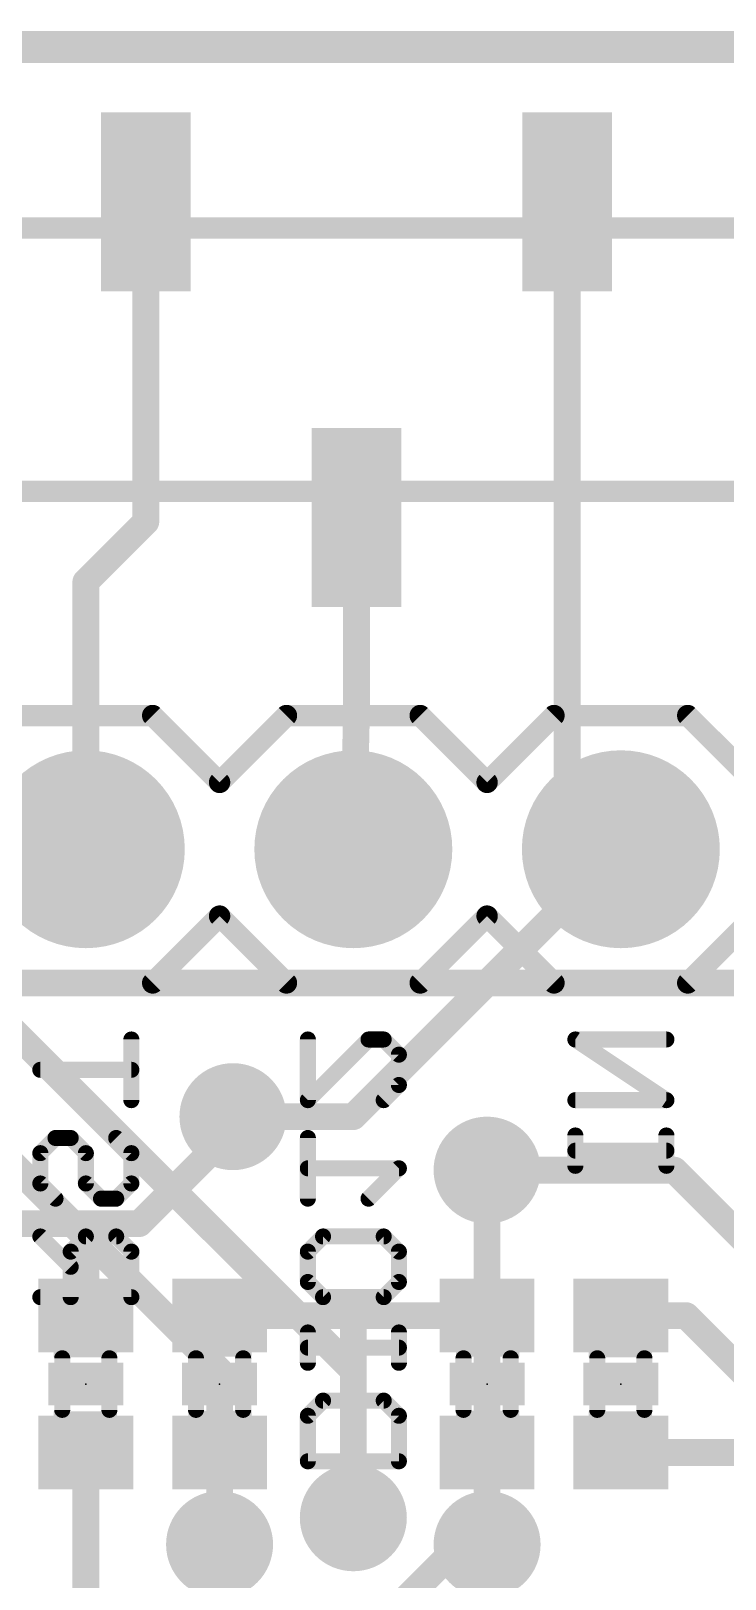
# Model space of a CAD drawing. Extents: x -1.3 to 34.4, y -29.2 to 28.1.
# Drawn here: x 15.99 to 22.58, y 13.39 to 28.09 of the extents above; entities that cross this region are included whole.
import ezdxf

# ---------------------------------------------------------------- set-up
doc = ezdxf.new("R2010")
doc.units = 0
for name, color, linetype in [('1', 12, 'CONTINUOUS'), ('16', 132, 'CONTINUOUS'), ('17', 110, 'CONTINUOUS'), ('18', 110, 'CONTINUOUS'), ('20', 53, 'CONTINUOUS'), ('21', 41, 'CONTINUOUS'), ('22', 40, 'CONTINUOUS'), ('23', 53, 'CONTINUOUS'), ('51', 53, 'CONTINUOUS')]:
    doc.layers.add(name, color=color, linetype=linetype)

# ---------------------------------------------------------------- blocks, each defined once
blk = doc.blocks.new('RECT')
blk.add_solid([(-0.5, -0.5), (0.5, -0.5), (-0.5, 0.5), (0.5, 0.5)])
blk = doc.blocks.new('ROUNDP')
at = {"const_width": 0.5}
blk.add_lwpolyline([(0, -0.25, 1), (0, 0.25, 1), (0, -0.25)], format="xyb", dxfattribs=at)
blk = doc.blocks.new('ROUNDV')
at = {"const_width": 0.5}
blk.add_lwpolyline([(0, -0.25, 1), (0, 0.25, 1), (0, -0.25)], format="xyb", dxfattribs=at)

msp = doc.modelspace()

# ---------------------------------------------------------------- linework, layer by layer
at = {"layer": '1'}
for points, const_width in [([(0, 27.94), (27.94, 27.94)], 0.3048), ([(17.08, 24.13), (17.08, 26.47)], 0.254), ([(21.08, 26.47), (21.08, 20.83)], 0.254), ([(17.08, 23.43), (17.08, 24.13)], 0.254), ([(16.51, 22.86), (17.08, 23.43)], 0.254), ([(19.08, 21.62), (19.08, 23.47)], 0.254), ([(16.51, 20.32), (16.51, 22.86)], 0.254), ([(19.05, 20.32), (19.08, 21.62)], 0.254), ([(21.08, 20.83), (21.59, 20.32)], 0.254), ([(22.86, 19.05), (15.24, 19.05)], 0.254), ([(17.907, 17.78), (17.907, 17.653)], 0.254), ([(17.907, 17.653), (17.018, 16.764)], 0.254), ([(22.098, 17.272), (20.32, 17.272)], 0.254), ([(23.03, 16.34), (22.098, 17.272)], 0.254), ([(15.494, 16.764), (16.51, 16.764)], 0.254), ([(16.51, 16.764), (16.891, 16.764)], 0.254), ([(16.51, 15.89), (16.51, 16.764)], 0.254), ([(16.891, 16.764), (17.018, 16.764)], 0.254), ([(19.05, 15.89), (17.78, 15.89)], 0.254), ([(20.32, 15.89), (19.05, 15.89)], 0.254), ([(19.05, 13.97), (19.05, 15.89)], 0.254), ([(21.59, 15.89), (22.21, 15.89)], 0.254), ([(22.21, 15.89), (22.86, 15.24)], 0.254), ([(16.51, 14.59), (16.51, 12.7)], 0.254), ([(17.78, 14.59), (17.78, 13.716)], 0.254), ([(20.32, 14.59), (20.32, 13.716)], 0.254), ([(21.59, 14.59), (22.83, 14.59)], 0.254)]:
    msp.add_lwpolyline(points, dxfattribs=dict(at, const_width=const_width))
at = {"layer": '1', "const_width": 0.127}
for points in [[(17.1435, 26.47, 1), (17.0165, 26.47)], [(21.1435, 26.47, 1), (21.0165, 26.47)], [(17.1435, 24.13, 1), (17.0165, 24.13)], [(17.0165, 24.13, 1), (17.1435, 24.13)], [(17.1249, 23.3851, 1), (17.0351, 23.4749)], [(19.1435, 23.47, 1), (19.0165, 23.47)], [(17.0165, 23.43, 1), (17.1435, 23.43)], [(16.5735, 22.86, 1), (16.4465, 22.86)], [(16.4651, 22.9049, 1), (16.5549, 22.8151)], [(19.1435, 21.6185, 1), (19.0165, 21.6215)], [(19.0165, 21.62, 1), (19.1435, 21.62)], [(21.1249, 20.8749, 1), (21.0351, 20.7851)], [(21.0165, 20.83, 1), (21.1435, 20.83)], [(16.4465, 20.32, 1), (16.5735, 20.32)], [(18.9865, 20.3215, 1), (19.1135, 20.3185)], [(21.5451, 20.2751, 1), (21.6349, 20.3649)], [(17.9705, 17.78, 1), (17.8435, 17.78)], [(17.8435, 17.653, 1), (17.9705, 17.653)], [(17.9519, 17.6081, 1), (17.8621, 17.6979)], [(20.32, 17.3355, 1), (20.32, 17.2085)], [(22.1429, 17.3169, 1), (22.0531, 17.2271)], [(22.098, 17.2085, 1), (22.098, 17.3355)], [(16.51, 16.8275, 1), (16.51, 16.7005)], [(16.5735, 16.764, 1), (16.4465, 16.764)], [(16.51, 16.7005, 1), (16.51, 16.8275)], [(16.891, 16.8275, 1), (16.891, 16.7005)], [(16.891, 16.7005, 1), (16.891, 16.8275)], [(16.9731, 16.8089, 1), (17.0629, 16.7191)], [(17.018, 16.7005, 1), (17.018, 16.8275)], [(16.4465, 15.89, 1), (16.5735, 15.89)], [(17.78, 15.9535, 1), (17.78, 15.8265)], [(19.05, 15.9535, 1), (19.05, 15.8265)], [(19.1135, 15.89, 1), (18.9865, 15.89)], [(19.05, 15.8265, 1), (19.05, 15.9535)], [(20.32, 15.8265, 1), (20.32, 15.9535)], [(21.59, 15.9535, 1), (21.59, 15.8265)], [(22.2549, 15.9349, 1), (22.1651, 15.8451)], [(22.21, 15.8265, 1), (22.21, 15.9535)], [(16.5735, 14.59, 1), (16.4465, 14.59)], [(17.8435, 14.59, 1), (17.7165, 14.59)], [(20.3835, 14.59, 1), (20.2565, 14.59)], [(21.59, 14.6535, 1), (21.59, 14.5265)], [(18.9865, 13.97, 1), (19.1135, 13.97)], [(17.7165, 13.716, 1), (17.8435, 13.716)], [(20.2565, 13.716, 1), (20.3835, 13.716)]]:
    msp.add_lwpolyline(points, format="xyb", dxfattribs=at)
at = {"layer": '16'}
for points, const_width in [([(0, 27.94), (27.94, 27.94)], 0.3048), ([(19.05, 17.78), (21.59, 20.32)], 0.254), ([(19.05, 15.367), (15.748, 18.669)], 0.254), ([(17.78, 15.367), (15.367, 17.78)], 0.254), ([(17.907, 17.78), (19.05, 17.78)], 0.254), ([(20.32, 17.272), (20.32, 13.716)], 0.254), ([(17.78, 13.716), (17.78, 15.367)], 0.254), ([(19.05, 15.367), (19.05, 13.97)], 0.254), ([(20.066, 13.716), (16.51, 10.16)], 0.254), ([(20.32, 13.716), (20.066, 13.716)], 0.254)]:
    msp.add_lwpolyline(points, dxfattribs=dict(at, const_width=const_width))
at = {"layer": '16', "const_width": 0.127}
for points in [[(21.6349, 20.2751, 1), (21.5451, 20.3649)], [(17.907, 17.8435, 1), (17.907, 17.7165)], [(19.0051, 17.8249, 1), (19.0949, 17.7351)], [(19.05, 17.7165, 1), (19.05, 17.8435)], [(20.3835, 17.272, 1), (20.2565, 17.272)], [(17.8435, 15.367, 1), (17.7165, 15.367)], [(17.7351, 15.3221, 1), (17.8249, 15.4119)], [(19.1135, 15.367, 1), (18.9865, 15.367)], [(19.0051, 15.3221, 1), (19.0949, 15.4119)], [(18.9865, 13.97, 1), (19.1135, 13.97)], [(20.066, 13.7795, 1), (20.066, 13.6525)], [(20.1109, 13.6711, 1), (20.0211, 13.7609)], [(20.32, 13.6525, 1), (20.32, 13.7795)], [(17.7165, 13.716, 1), (17.8435, 13.716)], [(20.2565, 13.716, 1), (20.3835, 13.716)]]:
    msp.add_lwpolyline(points, format="xyb", dxfattribs=at)
at = {"layer": '20', "const_width": 0.2032}
msp.add_lwpolyline([(0, 27.94), (34.29, 27.94)], dxfattribs=at)
at = {"layer": '21', "const_width": 0.2032}
for points in [[(15.875, 21.59), (17.145, 21.59)], [(17.145, 21.59), (17.78, 20.955)], [(18.415, 21.59), (17.78, 20.955)], [(18.415, 21.59), (19.685, 21.59)], [(19.685, 21.59), (20.32, 20.955)], [(20.955, 21.59), (20.32, 20.955)], [(20.955, 21.59), (22.225, 21.59)], [(22.225, 21.59), (22.86, 20.955)], [(17.78, 19.685), (17.145, 19.05)], [(17.78, 19.685), (18.415, 19.05)], [(20.32, 19.685), (19.685, 19.05)], [(20.32, 19.685), (20.955, 19.05)], [(22.86, 19.685), (22.225, 19.05)], [(17.145, 19.05), (15.875, 19.05)], [(19.685, 19.05), (18.415, 19.05)], [(22.225, 19.05), (20.955, 19.05)]]:
    msp.add_lwpolyline(points, dxfattribs=at)
at = {"layer": '21', "const_width": 0.1016}
for points in [[(17.1809, 21.6259, 1), (17.1091, 21.5541)], [(17.145, 21.5392, 1), (17.145, 21.6408)], [(18.415, 21.6408, 1), (18.415, 21.5392)], [(18.4509, 21.5541, 1), (18.3791, 21.6259)], [(19.7209, 21.6259, 1), (19.6491, 21.5541)], [(19.685, 21.5392, 1), (19.685, 21.6408)], [(20.955, 21.6408, 1), (20.955, 21.5392)], [(20.9909, 21.5541, 1), (20.9191, 21.6259)], [(22.2609, 21.6259, 1), (22.1891, 21.5541)], [(22.225, 21.5392, 1), (22.225, 21.6408)], [(17.7441, 20.9909, 1), (17.8159, 20.9191)], [(17.7441, 20.9191, 1), (17.8159, 20.9909)], [(20.2841, 20.9909, 1), (20.3559, 20.9191)], [(20.2841, 20.9191, 1), (20.3559, 20.9909)], [(17.8159, 19.7209, 1), (17.7441, 19.6491)], [(17.8159, 19.6491, 1), (17.7441, 19.7209)], [(20.3559, 19.7209, 1), (20.2841, 19.6491)], [(20.3559, 19.6491, 1), (20.2841, 19.7209)], [(17.1091, 19.0859, 1), (17.1809, 19.0141)], [(17.145, 18.9992, 1), (17.145, 19.1008)], [(18.415, 19.1008, 1), (18.415, 18.9992)], [(18.3791, 19.0141, 1), (18.4509, 19.0859)], [(19.6491, 19.0859, 1), (19.7209, 19.0141)], [(19.685, 18.9992, 1), (19.685, 19.1008)], [(20.955, 19.1008, 1), (20.955, 18.9992)], [(20.9191, 19.0141, 1), (20.9909, 19.0859)], [(22.1891, 19.0859, 1), (22.2609, 19.0141)], [(22.225, 18.9992, 1), (22.225, 19.1008)]]:
    msp.add_lwpolyline(points, format="xyb", dxfattribs=at)
at = {"layer": '22', "const_width": 0.1524}
for points in [[(16.9425, 17.9367), (16.9425, 18.5129)], [(18.6182, 18.5129), (18.6182, 17.9367)], [(18.6182, 17.9367), (19.1944, 18.5129)], [(19.1944, 18.5129), (19.3385, 18.5129)], [(19.3385, 18.5129), (19.4825, 18.3688)], [(22.0225, 17.9367), (21.1582, 18.5129)], [(21.1582, 18.5129), (22.0225, 18.5129)], [(19.4825, 18.3688), (19.4825, 18.0807)], [(16.0782, 18.2248), (16.9425, 18.2248)], [(19.4825, 18.0807), (19.3385, 17.9367)], [(21.1582, 17.9367), (22.0225, 17.9367)], [(16.2223, 17.5774), (16.0782, 17.4333)], [(16.3663, 17.5774), (16.2223, 17.5774)], [(16.5104, 17.4333), (16.3663, 17.5774)], [(16.7985, 17.5774), (16.9425, 17.4333)], [(18.6182, 17.0012), (18.6182, 17.5774)], [(21.1582, 17.313), (21.1582, 17.6011)], [(22.0225, 17.313), (22.0225, 17.6011)], [(16.0782, 17.4333), (16.0782, 17.1452)], [(16.5104, 17.1452), (16.5104, 17.4333)], [(16.9425, 17.4333), (16.9425, 17.1452)], [(21.1582, 17.4571), (22.0225, 17.4571)], [(19.4825, 17.2893), (18.6182, 17.2893)], [(19.1944, 17.0012), (19.4825, 17.2893)], [(16.0782, 17.1452), (16.2223, 17.0012)], [(16.6544, 17.0012), (16.5104, 17.1452)], [(16.9425, 17.1452), (16.7985, 17.0012)], [(16.7985, 17.0012), (16.6544, 17.0012)], [(16.3663, 16.3538), (16.0782, 16.6419)], [(16.5104, 16.6419), (16.3663, 16.4978)], [(16.7985, 16.6419), (16.5104, 16.6419)], [(16.9425, 16.4978), (16.7985, 16.6419)], [(18.6182, 16.4978), (18.7623, 16.6419)], [(18.7623, 16.6419), (19.3385, 16.6419)], [(19.3385, 16.6419), (19.4825, 16.4978)], [(16.3663, 16.4978), (16.3663, 16.0656)], [(16.9425, 16.0656), (16.9425, 16.4978)], [(18.6182, 16.2097), (18.6182, 16.4978)], [(19.4825, 16.4978), (19.4825, 16.2097)], [(18.7623, 16.0656), (18.6182, 16.2097)], [(19.4825, 16.2097), (19.3385, 16.0656)], [(16.0782, 16.0656), (16.9425, 16.0656)], [(19.3385, 16.0656), (18.7623, 16.0656)], [(18.6182, 15.442), (18.6182, 15.7301)], [(19.4825, 15.442), (19.4825, 15.7301)], [(18.6182, 15.586), (19.4825, 15.586)], [(18.6182, 14.9386), (18.7623, 15.0827)], [(18.7623, 15.0827), (19.3385, 15.0827)], [(19.3385, 15.0827), (19.4825, 14.9386)], [(18.6182, 14.5064), (18.6182, 14.9386)], [(19.4825, 14.9386), (19.4825, 14.5064)], [(19.4825, 14.5064), (18.6182, 14.5064)]]:
    msp.add_lwpolyline(points, dxfattribs=at)
at = {"layer": '22', "const_width": 0.0762}
for points in [[(16.9806, 18.5129, 1), (16.9044, 18.5129)], [(18.6563, 18.5129, 1), (18.5801, 18.5129)], [(19.1944, 18.551, 1), (19.1944, 18.4748)], [(19.2214, 18.486, 1), (19.1675, 18.5398)], [(19.3654, 18.5398, 1), (19.3115, 18.486)], [(19.3385, 18.4748, 1), (19.3385, 18.551)], [(21.1793, 18.5446, 1), (21.1371, 18.4812)], [(21.1582, 18.551, 1), (21.1582, 18.4748)], [(22.0225, 18.4748, 1), (22.0225, 18.551)], [(19.5206, 18.3688, 1), (19.4444, 18.3688)], [(19.4556, 18.3419, 1), (19.5095, 18.3958)], [(16.0782, 18.2629, 1), (16.0782, 18.1867)], [(16.9425, 18.1867, 1), (16.9425, 18.2629)], [(19.4444, 18.0807, 1), (19.5206, 18.0807)], [(19.5095, 18.0538, 1), (19.4556, 18.1077)], [(16.9044, 17.9367, 1), (16.9806, 17.9367)], [(18.5913, 17.9636, 1), (18.6451, 17.9097)], [(18.5801, 17.9367, 1), (18.6563, 17.9367)], [(19.3115, 17.9636, 1), (19.3654, 17.9097)], [(21.1582, 17.9748, 1), (21.1582, 17.8986)], [(22.0014, 17.905, 1), (22.0437, 17.9684)], [(22.0225, 17.8986, 1), (22.0225, 17.9748)], [(16.2223, 17.6155, 1), (16.2223, 17.5393)], [(16.2492, 17.5504, 1), (16.1953, 17.6043)], [(16.3933, 17.6043, 1), (16.3394, 17.5504)], [(16.3663, 17.5393, 1), (16.3663, 17.6155)], [(16.8254, 17.6043, 1), (16.7715, 17.5504)], [(18.6563, 17.5774, 1), (18.5801, 17.5774)], [(21.1963, 17.6011, 1), (21.1201, 17.6011)], [(22.0606, 17.6011, 1), (21.9844, 17.6011)], [(16.1163, 17.4333, 1), (16.0401, 17.4333)], [(16.0513, 17.4603, 1), (16.1051, 17.4064)], [(16.5485, 17.4333, 1), (16.4723, 17.4333)], [(16.4834, 17.4064, 1), (16.5373, 17.4603)], [(16.9806, 17.4333, 1), (16.9044, 17.4333)], [(16.9156, 17.4064, 1), (16.9695, 17.4603)], [(21.1582, 17.4952, 1), (21.1582, 17.419)], [(22.0225, 17.419, 1), (22.0225, 17.4952)], [(18.6182, 17.3274, 1), (18.6182, 17.2512)], [(19.5095, 17.2623, 1), (19.4556, 17.3162)], [(19.4825, 17.2512, 1), (19.4825, 17.3274)], [(21.1201, 17.313, 1), (21.1963, 17.313)], [(21.9844, 17.313, 1), (22.0606, 17.313)], [(16.1051, 17.1722, 1), (16.0513, 17.1183)], [(16.5373, 17.1722, 1), (16.4834, 17.1183)], [(16.9695, 17.1183, 1), (16.9156, 17.1722)], [(16.0401, 17.1452, 1), (16.1163, 17.1452)], [(16.1953, 16.9742, 1), (16.2492, 17.0281)], [(16.4723, 17.1452, 1), (16.5485, 17.1452)], [(16.6544, 17.0393, 1), (16.6544, 16.9631)], [(16.6275, 16.9742, 1), (16.6814, 17.0281)], [(16.7715, 17.0281, 1), (16.8254, 16.9742)], [(16.7985, 16.9631, 1), (16.7985, 17.0393)], [(16.9044, 17.1452, 1), (16.9806, 17.1452)], [(19.1675, 17.0281, 1), (19.2214, 16.9742)], [(18.5801, 17.0012, 1), (18.6563, 17.0012)], [(16.1051, 16.6688, 1), (16.0513, 16.6149)], [(16.5104, 16.68, 1), (16.5104, 16.6038)], [(16.5373, 16.6149, 1), (16.4834, 16.6688)], [(16.8254, 16.6688, 1), (16.7715, 16.6149)], [(16.7985, 16.6038, 1), (16.7985, 16.68)], [(18.7623, 16.68, 1), (18.7623, 16.6038)], [(18.7892, 16.6149, 1), (18.7353, 16.6688)], [(19.3654, 16.6688, 1), (19.3115, 16.6149)], [(19.3385, 16.6038, 1), (19.3385, 16.68)], [(16.4044, 16.4978, 1), (16.3282, 16.4978)], [(16.3394, 16.5248, 1), (16.3933, 16.4709)], [(16.9806, 16.4978, 1), (16.9044, 16.4978)], [(16.9156, 16.4709, 1), (16.9695, 16.5248)], [(18.6563, 16.4978, 1), (18.5801, 16.4978)], [(18.5913, 16.5248, 1), (18.6451, 16.4709)], [(19.5206, 16.4978, 1), (19.4444, 16.4978)], [(19.4556, 16.4709, 1), (19.5095, 16.5248)], [(16.3394, 16.3268, 1), (16.3933, 16.3807)], [(18.5801, 16.2097, 1), (18.6563, 16.2097)], [(18.6451, 16.2366, 1), (18.5913, 16.1828)], [(19.4444, 16.2097, 1), (19.5206, 16.2097)], [(19.5095, 16.1828, 1), (19.4556, 16.2366)], [(16.0782, 16.1037, 1), (16.0782, 16.0275)], [(16.3282, 16.0656, 1), (16.4044, 16.0656)], [(16.9044, 16.0656, 1), (16.9806, 16.0656)], [(16.9425, 16.0275, 1), (16.9425, 16.1037)], [(18.7623, 16.1037, 1), (18.7623, 16.0275)], [(18.7353, 16.0387, 1), (18.7892, 16.0926)], [(19.3115, 16.0926, 1), (19.3654, 16.0387)], [(19.3385, 16.0275, 1), (19.3385, 16.1037)], [(18.6563, 15.7301, 1), (18.5801, 15.7301)], [(19.5206, 15.7301, 1), (19.4444, 15.7301)], [(18.6182, 15.6241, 1), (18.6182, 15.5479)], [(19.4825, 15.5479, 1), (19.4825, 15.6241)], [(18.5801, 15.442, 1), (18.6563, 15.442)], [(19.4444, 15.442, 1), (19.5206, 15.442)], [(18.7623, 15.1208, 1), (18.7623, 15.0446)], [(18.7892, 15.0557, 1), (18.7353, 15.1096)], [(19.3654, 15.1096, 1), (19.3115, 15.0557)], [(19.3385, 15.0446, 1), (19.3385, 15.1208)], [(18.6563, 14.9386, 1), (18.5801, 14.9386)], [(18.5913, 14.9656, 1), (18.6451, 14.9117)], [(19.5206, 14.9386, 1), (19.4444, 14.9386)], [(19.4556, 14.9117, 1), (19.5095, 14.9656)], [(18.6182, 14.5445, 1), (18.6182, 14.4683)], [(19.4825, 14.4683, 1), (19.4825, 14.5445)], [(18.5801, 14.5064, 1), (18.6563, 14.5064)], [(19.4444, 14.5064, 1), (19.5206, 14.5064)]]:
    msp.add_lwpolyline(points, format="xyb", dxfattribs=at)
at = {"layer": '23'}
for p in [(16.51, 15.24), (17.78, 15.24), (20.32, 15.24), (21.59, 15.24)]:
    msp.add_point(p, dxfattribs=at)
at = {"layer": '51'}
for points, const_width in [([(5.83, 26.22), (26.33, 26.22)], 0.2032), ([(26.33, 23.72), (5.83, 23.72)], 0.2032), ([(16.286, 14.995), (16.286, 15.485)], 0.1524), ([(16.734, 15.485), (16.734, 14.995)], 0.1524), ([(17.556, 14.995), (17.556, 15.485)], 0.1524), ([(18.004, 15.485), (18.004, 14.995)], 0.1524), ([(20.096, 14.995), (20.096, 15.485)], 0.1524), ([(20.544, 15.485), (20.544, 14.995)], 0.1524), ([(21.366, 14.995), (21.366, 15.485)], 0.1524), ([(21.814, 15.485), (21.814, 14.995)], 0.1524)]:
    msp.add_lwpolyline(points, dxfattribs=dict(at, const_width=const_width))
at = {"layer": '51', "const_width": 0.0762}
for points in [[(16.3241, 15.485, 1), (16.2479, 15.485)], [(16.7721, 15.485, 1), (16.6959, 15.485)], [(17.5941, 15.485, 1), (17.5179, 15.485)], [(18.0421, 15.485, 1), (17.9659, 15.485)], [(20.1341, 15.485, 1), (20.0579, 15.485)], [(20.5821, 15.485, 1), (20.5059, 15.485)], [(21.4041, 15.485, 1), (21.3279, 15.485)], [(21.8521, 15.485, 1), (21.7759, 15.485)], [(16.2479, 14.995, 1), (16.3241, 14.995)], [(16.6959, 14.995, 1), (16.7721, 14.995)], [(17.5179, 14.995, 1), (17.5941, 14.995)], [(17.9659, 14.995, 1), (18.0421, 14.995)], [(20.0579, 14.995, 1), (20.1341, 14.995)], [(20.5059, 14.995, 1), (20.5821, 14.995)], [(21.3279, 14.995, 1), (21.4041, 14.995)], [(21.7759, 14.995, 1), (21.8521, 14.995)]]:
    msp.add_lwpolyline(points, format="xyb", dxfattribs=at)

# ---------------------------------------------------------------- block references
at = {"layer": '1', "xscale": 0.85, "yscale": 1.7}
for p in [(17.08, 26.47), (21.08, 26.47), (19.08, 23.47)]:
    msp.add_blockref('RECT', p, dxfattribs=at)
at = {"layer": '1', "xscale": 0.7, "yscale": 0.9}
for p, rotation in [((16.51, 15.89), 270), ((17.78, 15.89), 90), ((20.32, 15.89), 90), ((21.59, 15.89), 270), ((16.51, 14.59), 270), ((17.78, 14.59), 90), ((20.32, 14.59), 90), ((21.59, 14.59), 270)]:
    msp.add_blockref('RECT', p, dxfattribs=dict(at, rotation=rotation))
at = {"layer": '17', "xscale": 1.8796, "yscale": 1.8796, "rotation": 90}
for p in [(16.51, 20.32), (16.51, 20.32), (19.05, 20.32), (19.05, 20.32), (21.59, 20.32), (21.59, 20.32)]:
    msp.add_blockref('ROUNDP', p, dxfattribs=at)
at = {"layer": '18', "xscale": 1.016, "yscale": 1.016}
for p in [(17.907, 17.78), (17.907, 17.78), (20.32, 17.272), (20.32, 17.272), (19.05, 13.97), (19.05, 13.97), (17.78, 13.716), (17.78, 13.716), (20.32, 13.716), (20.32, 13.716)]:
    msp.add_blockref('ROUNDV', p, dxfattribs=at)
at = {"layer": '21', "xscale": 0.4064, "yscale": 0.7112}
for p, rotation in [((16.51, 15.24), 270), ((17.78, 15.24), 90), ((20.32, 15.24), 90), ((21.59, 15.24), 270)]:
    msp.add_blockref('RECT', p, dxfattribs=dict(at, rotation=rotation))
at = {"layer": '51', "xscale": 0.508, "yscale": 0.508}
for p in [(16.51, 20.32), (19.05, 20.32), (21.59, 20.32)]:
    msp.add_blockref('RECT', p, dxfattribs=at)
at = {"layer": '51', "xscale": 0.3, "yscale": 0.5999}
for p, rotation in [((16.5052, 15.644), 270), ((17.7849, 15.6488), 90), ((20.3249, 15.6488), 90), ((21.5852, 15.644), 270), ((16.5052, 14.8312), 270), ((17.7849, 14.836), 90), ((20.3249, 14.836), 90), ((21.5852, 14.8312), 270)]:
    msp.add_blockref('RECT', p, dxfattribs=dict(at, rotation=rotation))

doc.saveas('drawing.dxf')
